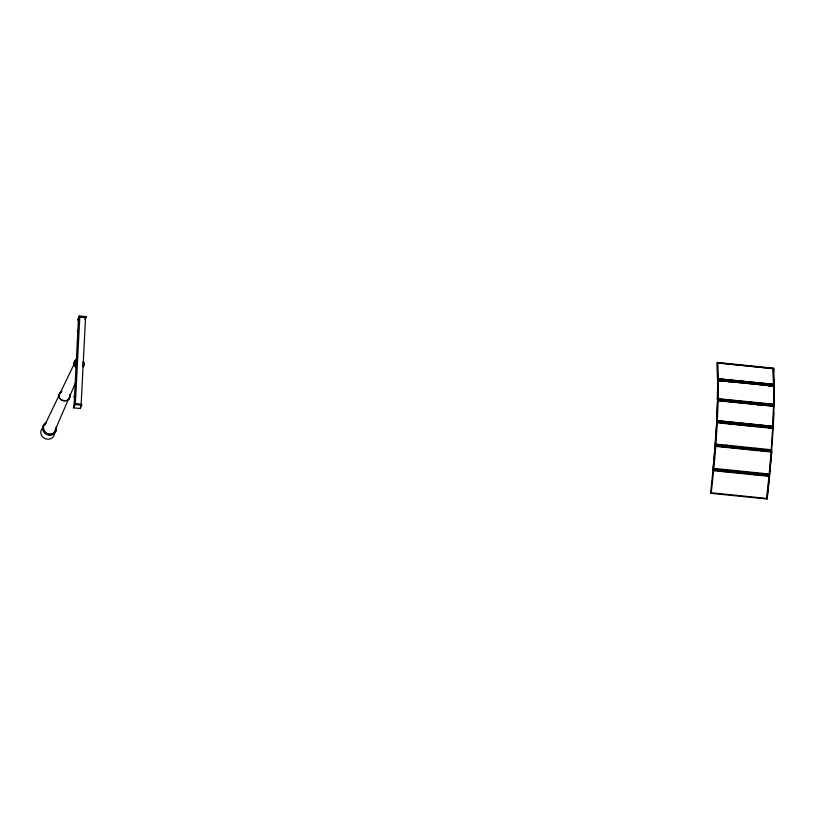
<?xml version="1.0" encoding="UTF-8"?>
<svg xmlns="http://www.w3.org/2000/svg" width="815" height="815" viewBox="0 0 815 815"><rect width="100%" height="100%" fill="white"/><g stroke="black" fill="none" stroke-linecap="round" stroke-linejoin="round"><path stroke-width="1.22" d="M717.424 399.625L717.76 379.902L774.25 385.648L774.107 404.709L773.914 405.371L717.424 399.625L717.76 379.902M718.158 398.678L718.331 380.442L773.669 386.065L773.537 404.169L718.158 398.678L718.331 380.442M773.914 405.371L774.25 385.648M716.619 421.528L717.597 400.002L774.087 405.748L773.292 426.785L773.109 427.274L716.619 421.528L717.597 400.002M717.363 420.672L772.702 426.296L717.363 420.672L718.147 400.583L773.893 406.247L774.087 405.748M772.702 426.296L773.486 406.216L718.117 400.685M773.109 427.274L773.659 412.431M73.401 407.836L74.97 403.822L81.663 404.505L81.622 405.157L80.094 408.519L73.401 407.836L74.97 403.822M79.432 315.965L77.863 319.979L79.432 315.965L86.115 316.648L85.066 319.541M75.357 404.026L79.788 316.821L85.544 317.412L81.123 404.617L75.357 404.026L73.971 407.072L78.403 319.867L79.788 316.821M80.094 408.519L81.663 404.505M726.654 447.445L726.776 444.919M725.533 471.997L725.656 469.644M754.354 474.931L754.476 472.568M755.587 450.715L755.719 448.199M757.899 405.157L758.032 402.641M715.152 444.878L716.752 422.16L773.241 427.906L771.642 450.624L715.152 444.878L716.752 422.16M715.906 444.134L717.292 422.781L772.63 428.405L771.245 449.758L715.947 444.073M769.737 474.636L713.074 469.002L715.081 445.866L771.734 451.49L769.564 474.748L771.734 451.49M715.244 445.744L713.074 469.002M712.982 470.011L710.599 493.289L767.088 499.035L769.615 475.828L712.982 470.011L769.615 475.828M769.472 475.756L767.088 499.035M74.573 394.042L74.664 393.441M717.241 362.451L717.557 379.8L774.046 385.546L774.24 384.731L773.73 368.197L717.241 362.451L717.557 379.8M717.832 362.92L773.129 368.706L773.608 384.415L718.28 378.792L717.832 362.92L773.17 368.543L773.608 384.415M718.28 378.792L773.649 384.252M773.73 368.197L773.618 371.559M773.669 386.065L718.29 380.574M69.143 399.075L70.141 396.528L69.713 394.888M75.255 383.468L54.381 431.848A5.858 5.41 24.5 0 1 53.006 433.183M77.843 330.768L77.435 332.051L77.751 331.369M85.096 318.889L86.115 316.648M74.471 395.896L74.063 397.18L74.522 396.172M759.254 426.327L758.245 424.839M44.652 425.369L75.418 361.33M773.241 427.906L768.036 427.702M771.642 450.624L715.336 444.572M61.746 391.516L59.556 393.054L58.548 395.601L59.2 398.066L61.206 400.033L64.049 400.96L66.952 400.613L69.255 398.841M59.444 393.299L61.634 391.76M67.064 400.369L64.161 400.715L61.319 399.788L59.312 397.822L58.66 395.356M717.75 378.985L774.24 384.731M717.567 380.574L721.336 380.951M727.612 381.593L730.118 381.848M743.932 383.254L746.438 383.508M767.781 385.678L770.287 385.933M79.401 316.617L86.084 317.3M717.618 398.963L774.107 404.709M716.803 421.039L773.292 426.785M720.338 422.853L725.36 423.362M727.866 423.617L734.142 424.258M736.658 424.513L741.67 425.022M744.187 425.277L749.209 425.787M752.968 426.174L757.991 426.683M760.507 426.938L765.53 427.447M715.081 445.866L771.571 451.612M74.939 404.474L81.622 405.157M69.601 395.132L70.029 396.773M773.853 379.189L774.046 385.546M56.123 427.029A7.009 6.479 24.5 0 1 51.956 434.894A7.009 6.479 24.5 0 1 43.185 430.921A7.009 6.479 24.5 0 1 46.343 422.598M54.585 433.366A7.009 6.479 24.5 0 1 45.559 438.796A7.009 6.479 24.5 0 1 41.84 428.782M76.233 367.86A5.094 4.707 24.5 0 1 76.651 359.639M83.425 362.074A5.094 4.707 24.5 0 1 83.191 366.821M76.345 367.616A5.094 4.707 24.5 0 1 76.763 359.395M83.538 361.829A5.094 4.707 24.5 0 1 83.303 366.577M56.011 429.271A6.581 6.082 24.5 0 1 52.486 434.263M51.457 434.599A6.581 6.082 24.5 0 1 45.589 423.484M56.113 429.026A6.581 6.082 24.5 0 1 46.598 433.651A6.581 6.082 24.5 0 1 45.701 423.24M52.16 433.631A5.858 5.41 24.5 0 1 46.384 433.05M45.599 432.429A5.858 5.41 24.5 0 1 43.735 428.028M75.214 365.426A4.391 4.065 24.5 0 1 77.079 359.996M82.926 362.094A4.391 4.065 24.5 0 1 82.712 366.19M715.774 446.386L713.838 468.391L769.207 473.994L771.112 452.009L715.774 446.386M713.614 470.713L711.24 492.769L766.579 498.403L768.952 476.337L713.645 470.724"/></g></svg>
